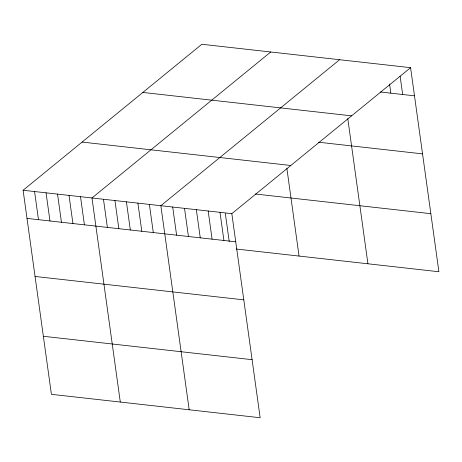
<?xml version="1.0" encoding="UTF-8"?>
<svg xmlns="http://www.w3.org/2000/svg" width="462" height="462" viewBox="0 0 462 462"><rect width="100%" height="100%" fill="white"/><g stroke="black" fill="none" stroke-linecap="round" stroke-linejoin="round"><path stroke-width="0.69" d="M410.585 67.671L231.832 213.658L260.152 417.735L51.415 394.329L23.1 190.252L201.848 44.265L410.585 67.671L438.9 271.748L236.244 249.024M270.732 51.992L91.984 197.979L120.299 402.05M339.61 59.714L160.863 205.7L189.183 409.777M380.393 91.996L414.489 95.819M142.862 92.44L351.594 115.847M318.485 142.204L422.545 153.875M82.086 142.077L290.823 165.483M255.203 193.994L430.844 213.687M23.1 190.252L231.832 213.658M27.004 218.399L235.741 241.805M35.06 276.455L243.797 299.861M43.364 336.272L252.096 359.679M400.121 76.195L402.662 94.491M389.564 84.015L390.829 93.162M347.782 118.595L367.931 263.79M286.89 168.451L299.047 256.063M225.335 213.508L229.221 241.511M220.004 212.329L223.908 240.477M208.177 211.007L212.081 239.149M196.35 209.679L200.254 237.826M184.523 208.356L188.427 236.498M172.69 207.028L176.6 235.17M149.382 204.412L153.292 232.559M137.901 203.124L141.811 231.271M126.421 201.842L130.33 229.984M114.94 200.554L118.85 228.696M103.465 199.266L107.369 227.408M80.504 196.691L84.407 224.832M69.023 195.403L72.927 223.55M57.542 194.115L61.446 222.262M46.061 192.827L49.965 220.975M34.581 191.539L38.485 219.687"/></g></svg>
